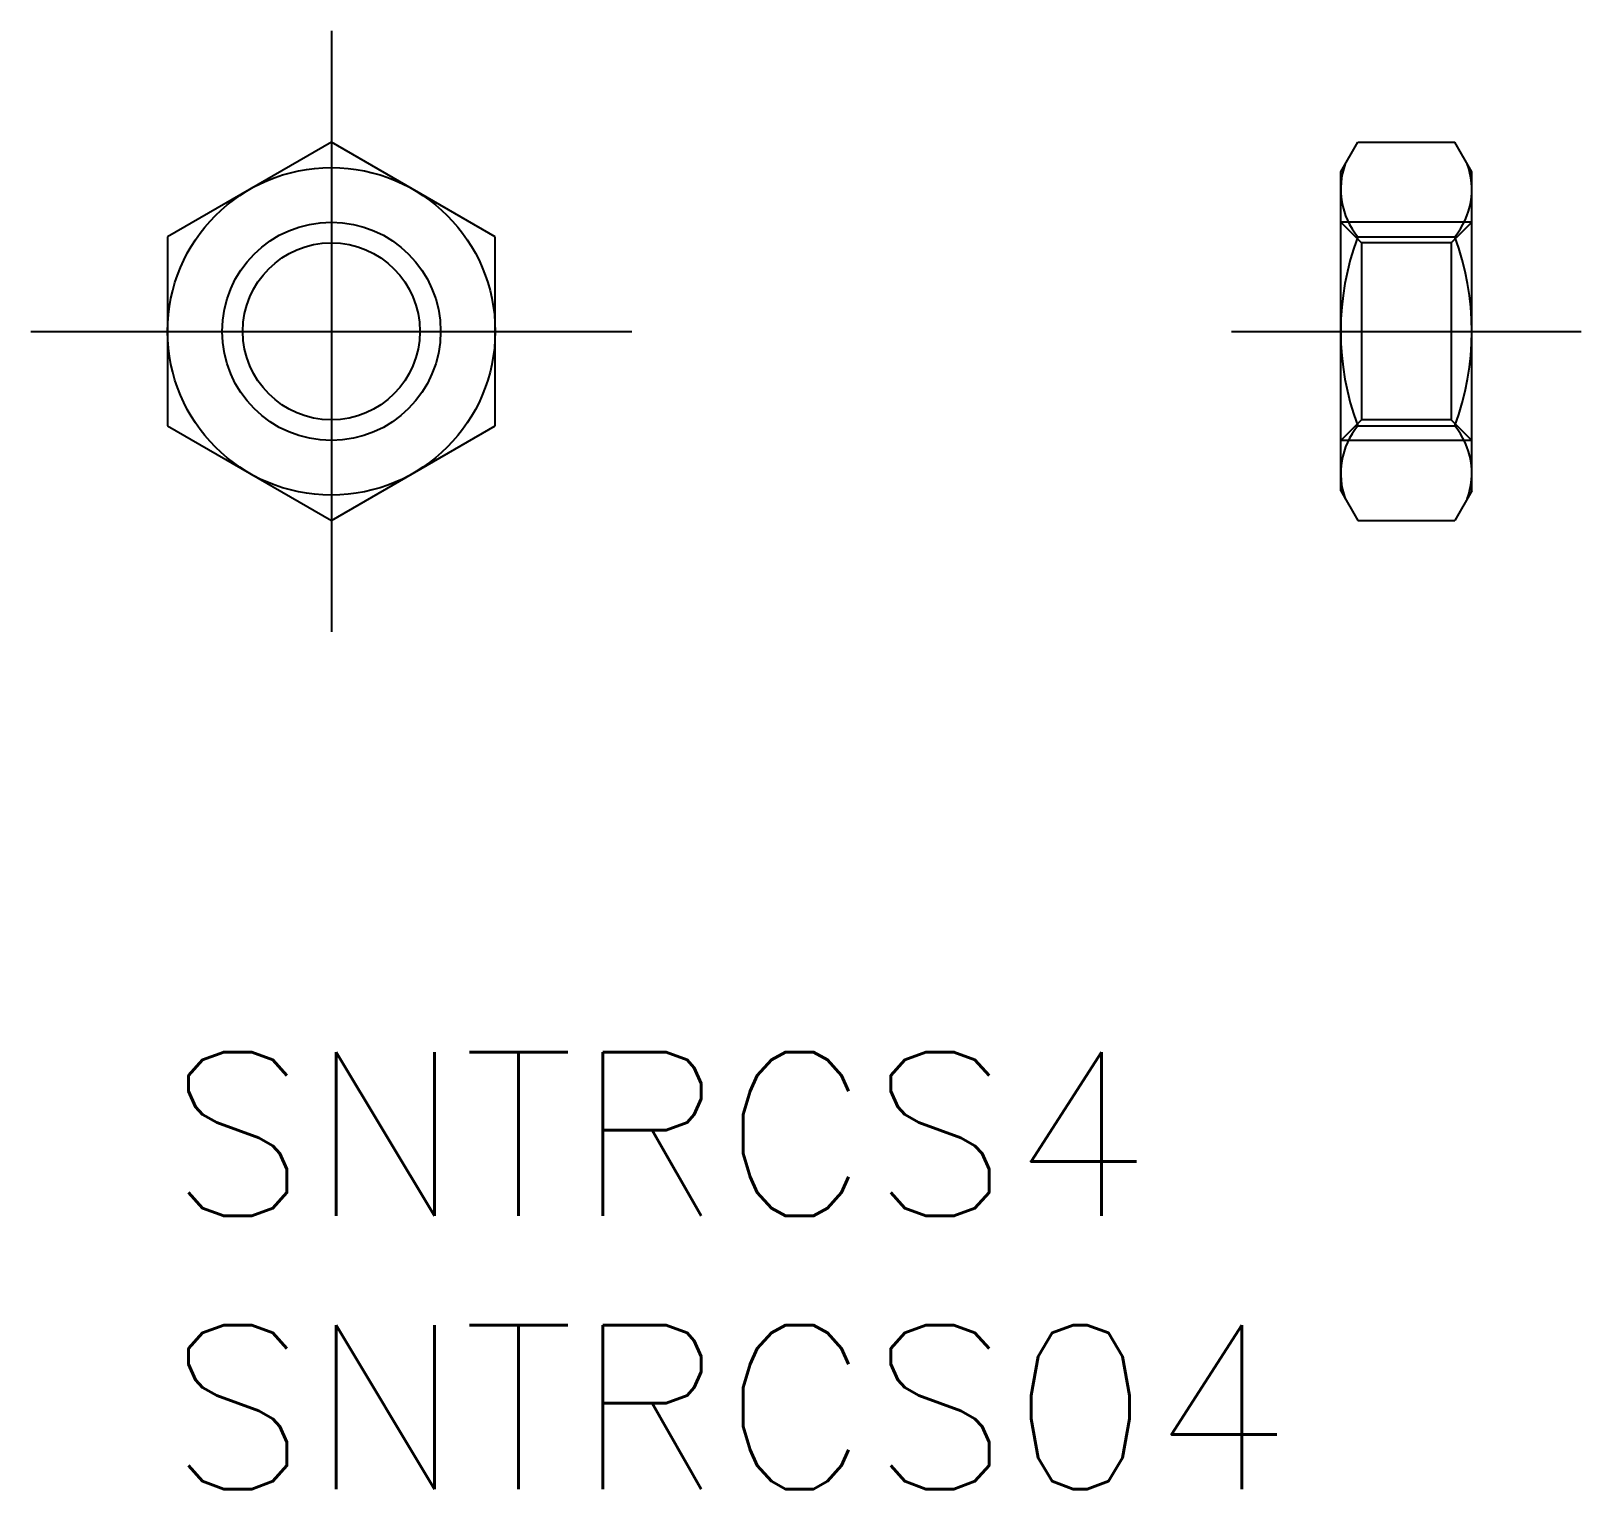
# Model space of a CAD drawing. Extents: x -2.5 to 25.9, y -8 to 18.7.
import ezdxf

# ---------------------------------------------------------------- set-up
doc = ezdxf.new("R2010")
doc.units = 0
doc.header["$LTSCALE"] = 0.5
doc.linetypes.add('CENTER', pattern=[50.8, 31.75, -6.35, 6.35, -6.35])
doc.linetypes.add('DASHED', pattern=[19.05, 12.7, -6.35])
for name, color, linetype in [('MSM_CENTER', 1, 'CENTER'), ('MSM_CONTINUOUS', 7, 'CONTINUOUS'), ('MSM_DASHED', 4, 'DASHED'), ('MSM_NARROW', 5, 'CONTINUOUS'), ('MSM_PART_NUMBER', 7, 'CONTINUOUS')]:
    doc.layers.add(name, color=color, linetype=linetype)
doc.styles.get("Standard").update_dxf_attribs({"font": 'txt.shx', "height": 3, "bigfont": 'bigfont.shx'})

# ---------------------------------------------------------------- blocks, each defined once
blk = doc.blocks.new('*U3')
at = {"layer": 'MSM_PART_NUMBER'}
blk.add_text('SNTRCS4', height=3, dxfattribs=at).set_placement((0, -3))
blk = doc.blocks.new('*U4')
at = {"layer": 'MSM_PART_NUMBER'}
blk.add_text('SNTRCS04', height=3, dxfattribs=at).set_placement((0, -8))

msp = doc.modelspace()

# ---------------------------------------------------------------- linework, layer by layer
at = {"layer": 'MSM_CENTER'}
for p, q in [((3, 18.7), (3, 7.7)), ((-2.5, 13.2), (8.5, 13.2)), ((19.483, 13.2), (25.883, 13.2))]:
    msp.add_line(p, q, dxfattribs=at)
at = {"layer": 'MSM_CONTINUOUS'}
for p, q in [((3, 16.664), (0, 14.932)), ((6, 14.932), (3, 16.664)), ((21.483, 16.123), (21.795, 16.664)), ((21.795, 16.664), (23.57, 16.664)), ((23.883, 16.123), (23.57, 16.664)), ((21.483, 10.277), (21.483, 16.123)), ((23.883, 10.277), (23.883, 16.123)), ((0, 14.932), (0, 11.468)), ((6, 11.468), (6, 14.932)), ((21.795, 14.932), (23.57, 14.932)), ((0, 11.468), (3, 9.736)), ((3, 9.736), (6, 11.468)), ((21.795, 11.468), (23.57, 11.468)), ((21.483, 10.277), (21.795, 9.736)), ((23.883, 10.277), (23.57, 9.736)), ((21.795, 9.736), (23.57, 9.736))]:
    msp.add_line(p, q, dxfattribs=at)
for radius in [3, 1.621]:
    msp.add_circle((3, 13.2), radius, dxfattribs=at)
for centre, radius, start, end in [((22.839, 15.798), 1.356, 159.6959, 219.6959), ((22.527, 15.798), 1.356, 320.3041, 20.3041), ((26.437, 13.2), 4.955, 159.5384, 200.4616), ((18.928, 13.2), 4.955, 339.5384, 20.4616), ((22.839, 10.602), 1.356, 140.3041, 200.3041), ((22.527, 10.602), 1.356, 339.6959, 39.6959), ((22.527, 10.602), 1.356, 339.6959, 39.6959)]:
    msp.add_arc(centre, radius, start, end, dxfattribs=at)
at = {"layer": 'MSM_DASHED'}
for p, q in [((21.483, 15.2), (21.862, 14.821)), ((23.883, 15.2), (21.483, 15.2)), ((23.883, 15.2), (23.504, 14.821)), ((21.862, 14.821), (21.862, 11.579)), ((23.504, 14.821), (21.862, 14.821)), ((23.504, 14.821), (23.504, 11.579)), ((21.483, 11.2), (21.862, 11.579)), ((23.504, 11.579), (21.862, 11.579)), ((23.883, 11.2), (23.504, 11.579)), ((23.883, 11.2), (21.483, 11.2))]:
    msp.add_line(p, q, dxfattribs=at)
at = {"layer": 'MSM_NARROW'}
msp.add_circle((3, 13.2), 2, dxfattribs=at)

# ---------------------------------------------------------------- block references
at = {"layer": 'MSM_CONTINUOUS'}
for name in ['*U3', '*U4']:
    msp.add_blockref(name, (0, 0), dxfattribs=at)

doc.saveas('drawing.dxf')
